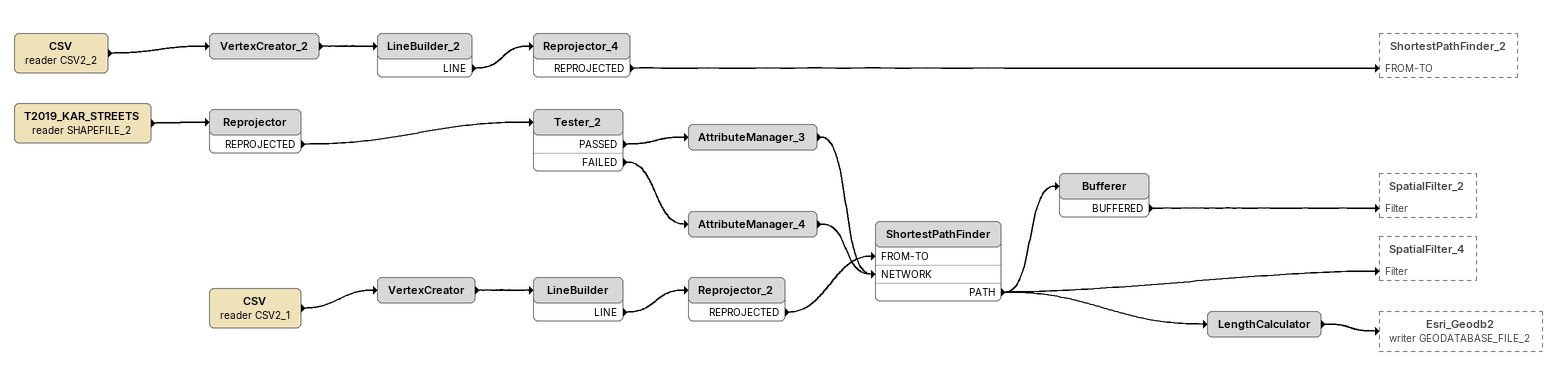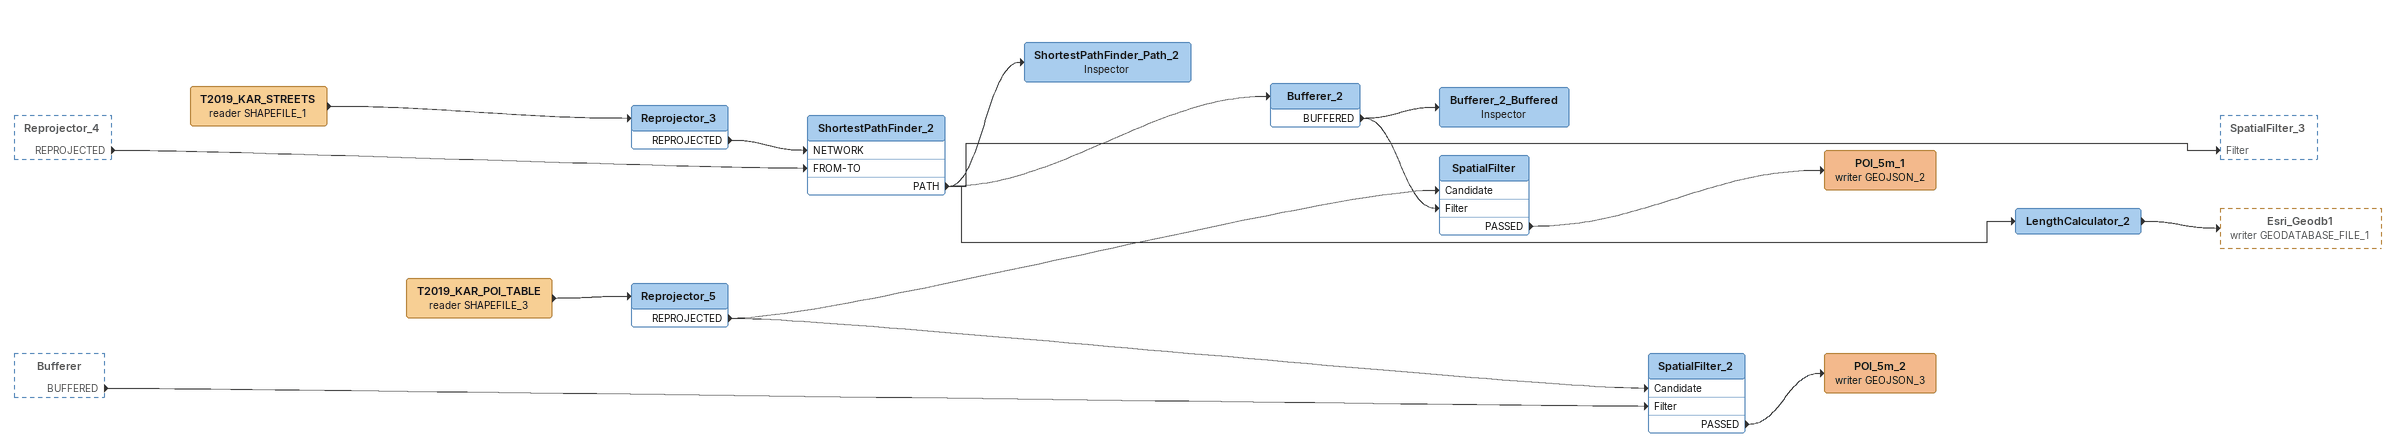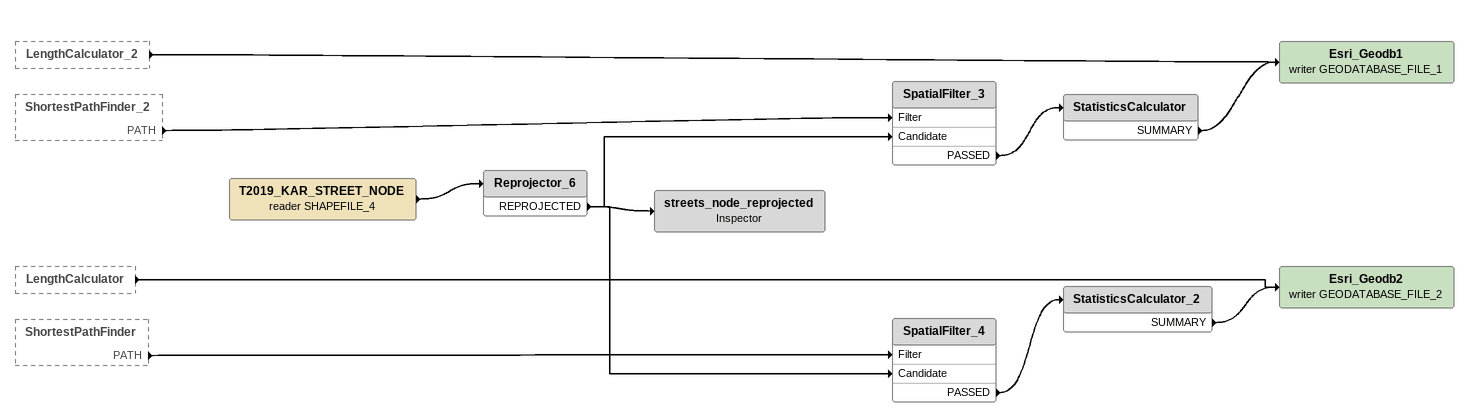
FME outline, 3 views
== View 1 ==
CSV (reader CSV2_2)
    -> VertexCreator_2
VertexCreator_2
    -> LineBuilder_2
LineBuilder_2
    LINE -> Reprojector_4
Reprojector_4
    REPROJECTED -> ShortestPathFinder_2 [FROM-TO]
T2019_KAR_STREETS (reader SHAPEFILE_2)
    -> Reprojector
Reprojector
    REPROJECTED -> Tester_2
Tester_2
    PASSED -> AttributeManager_3
    FAILED -> AttributeManager_4
AttributeManager_3
    -> ShortestPathFinder [NETWORK]
AttributeManager_4
    -> ShortestPathFinder [NETWORK]
CSV (reader CSV2_1)
    -> VertexCreator
VertexCreator
    -> LineBuilder
LineBuilder
    LINE -> Reprojector_2
Reprojector_2
    REPROJECTED -> ShortestPathFinder [FROM-TO]
ShortestPathFinder
    PATH -> Bufferer
    PATH -> LengthCalculator
    PATH -> SpatialFilter_4 [Filter]
Bufferer
    BUFFERED -> SpatialFilter_2 [Filter]
LengthCalculator
    -> Esri_Geodb2 (writer GEODATABASE_FILE_2)

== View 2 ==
Reprojector_4 [outside]
    REPROJECTED -> ShortestPathFinder_2 [FROM-TO]
Bufferer [outside]
    BUFFERED -> SpatialFilter_2 [Filter]
T2019_KAR_STREETS (reader SHAPEFILE_1)
    -> Reprojector_3
Reprojector_3
    REPROJECTED -> ShortestPathFinder_2 [NETWORK]
ShortestPathFinder_2
    PATH -> ShortestPathFinder_Path_2
    PATH -> Bufferer_2
    PATH -> LengthCalculator_2
    PATH -> SpatialFilter_3 [Filter]
ShortestPathFinder_Path_2: Inspector
Bufferer_2
    BUFFERED -> SpatialFilter [Filter]
    BUFFERED -> Bufferer_2_Buffered
Bufferer_2_Buffered: Inspector
LengthCalculator_2
    -> Esri_Geodb1 (writer GEODATABASE_FILE_1)
T2019_KAR_POI_TABLE (reader SHAPEFILE_3)
    -> Reprojector_5
Reprojector_5
    REPROJECTED -> SpatialFilter [Candidate]
    REPROJECTED -> SpatialFilter_2 [Candidate]
SpatialFilter
    PASSED -> POI_5m_1 (writer GEOJSON_2)
POI_5m_1 (writer GEOJSON_2)
SpatialFilter_2
    PASSED -> POI_5m_2 (writer GEOJSON_3)
POI_5m_2 (writer GEOJSON_3)

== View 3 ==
LengthCalculator_2 [outside]
    -> Esri_Geodb1 (writer GEODATABASE_FILE_1)
ShortestPathFinder_2 [outside]
    PATH -> SpatialFilter_3 [Filter]
LengthCalculator [outside]
    -> Esri_Geodb2 (writer GEODATABASE_FILE_2)
ShortestPathFinder [outside]
    PATH -> SpatialFilter_4 [Filter]
T2019_KAR_STREET_NODE (reader SHAPEFILE_4)
    -> Reprojector_6
Reprojector_6
    REPROJECTED -> streets_node_reprojected
    REPROJECTED -> SpatialFilter_3 [Candidate]
    REPROJECTED -> SpatialFilter_4 [Candidate]
SpatialFilter_3
    PASSED -> StatisticsCalculator
StatisticsCalculator
    SUMMARY -> Esri_Geodb1 (writer GEODATABASE_FILE_1)
Esri_Geodb1 (writer GEODATABASE_FILE_1)
streets_node_reprojected: Inspector
SpatialFilter_4
    PASSED -> StatisticsCalculator_2
StatisticsCalculator_2
    SUMMARY -> Esri_Geodb2 (writer GEODATABASE_FILE_2)
Esri_Geodb2 (writer GEODATABASE_FILE_2)
